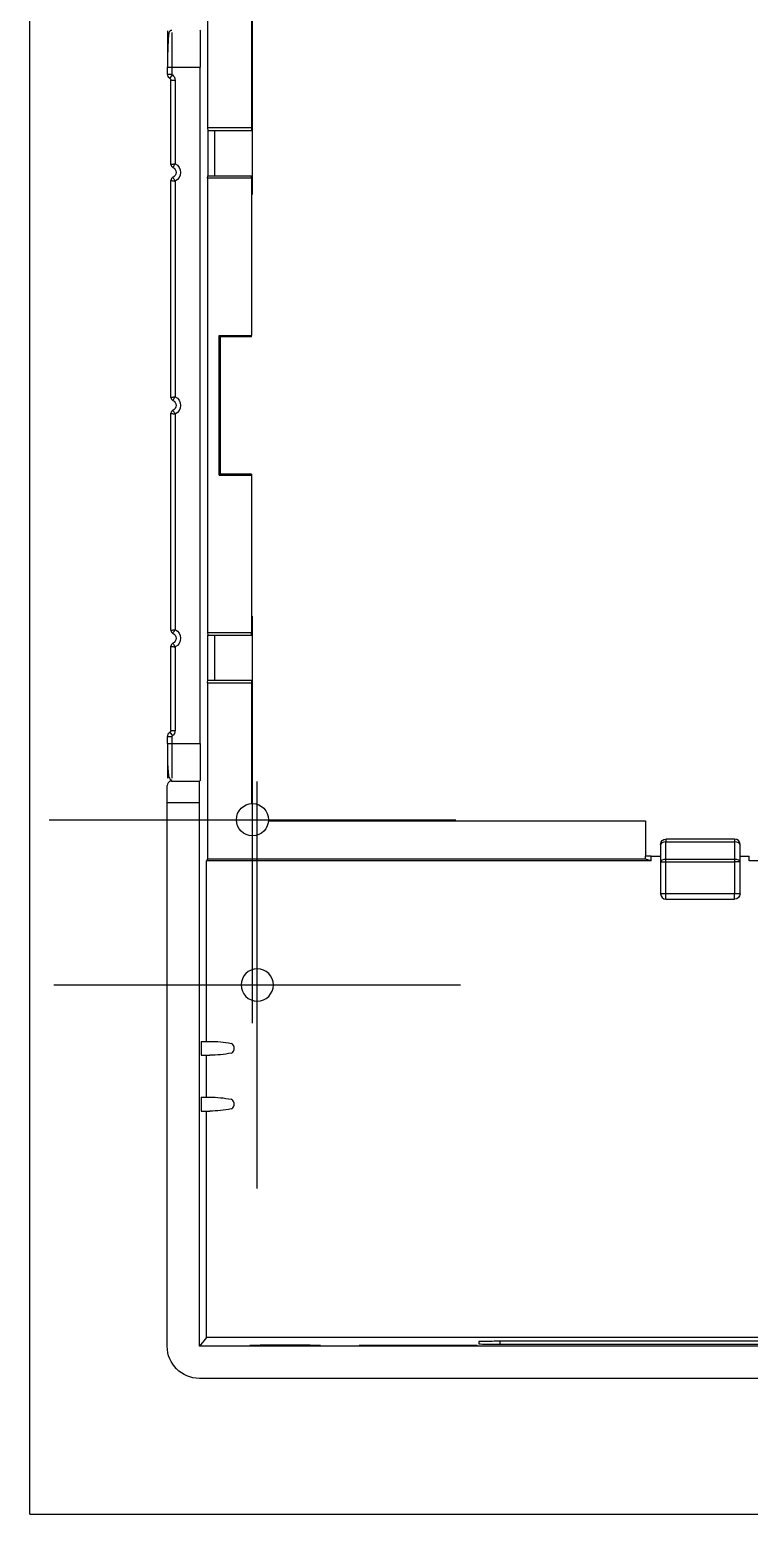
# Model space of a CAD drawing. Header units: inches. Extents: x 0 to 1189, y 0 to 841.
# Drawn here: x 946.5 to 980.2, y 300.5 to 370 of the extents above; entities that cross this region are included whole.
import ezdxf
from ezdxf.lldxf.tags import DXFTag

# ---------------------------------------------------------------- set-up
doc = ezdxf.new("R2010")
doc.units = ezdxf.units.IN
doc.header["$MEASUREMENT"] = 0
doc.layers.add('1', color=7, linetype='Continuous', true_color=0xffffff)
tags = doc.linetypes.add('CENTER', pattern=[2, 1.25, -0.25, 0.25, -0.25]).pattern_tags.tags
tags[10:11] = [DXFTag(74, 4), DXFTag(75, 0), DXFTag(340, '0'), DXFTag(46, 0.0), DXFTag(50, 0.0), DXFTag(44, 0.0), DXFTag(45, 0.0)]
tags[8:9] = [DXFTag(74, 4), DXFTag(75, 0), DXFTag(340, '0'), DXFTag(46, 0.0), DXFTag(50, 0.0), DXFTag(44, 0.0), DXFTag(45, 0.0)]
tags[6:7] = [DXFTag(74, 4), DXFTag(75, 0), DXFTag(340, '0'), DXFTag(46, 0.0), DXFTag(50, 0.0), DXFTag(44, 0.0), DXFTag(45, 0.0)]
tags[4:5] = [DXFTag(74, 4), DXFTag(75, 0), DXFTag(340, '0'), DXFTag(46, 0.0), DXFTag(50, 0.0), DXFTag(44, 0.0), DXFTag(45, 0.0)]

msp = doc.modelspace()

# ---------------------------------------------------------------- linework, layer by layer
at = {"layer": '1', "color": 251}
for q in [(946.526, 404.3365), (1031.167, 300.5061)]:
    msp.add_line((946.526, 300.5061), q, dxfattribs=at)
at = {"layer": '1', "color": 7, "linetype": 'CENTER', "ltscale": 6.35}
for p, q in [((956.9628, 362.2928), (956.9628, 381.3428)), ((956.9628, 323.4998), (956.9628, 342.5498)), ((957.189, 315.7613), (957.189, 334.8113)), ((947.4378, 333.0248), (966.4878, 333.0248)), ((947.664, 325.2863), (966.714, 325.2863))]:
    msp.add_line(p, q, dxfattribs=at)
at = {"layer": '1', "color": 21}
for p, q in [((954.8579, 373.6729), (954.8579, 365.4084)), ((956.9126, 371.0658), (956.9126, 365.4084)), ((952.9894, 367.932), (952.9894, 368.2501)), ((952.9894, 368.2501), (953.1904, 368.2501)), ((952.9894, 367.932), (953.1904, 367.932)), ((953.0965, 367.727), (953.2119, 367.89)), ((953.1904, 368.2501), (953.1904, 367.932)), ((953.1904, 368.2501), (954.5169, 368.2501)), ((954.5169, 336.5926), (954.5169, 368.2501)), ((953.1401, 363.6982), (953.1401, 367.6383)), ((953.1401, 367.6383), (953.3411, 367.6383)), ((953.3411, 367.6383), (953.3411, 363.7307)), ((956.9126, 365.4084), (954.8579, 365.4084)), ((954.8579, 365.4084), (954.8677, 365.2853)), ((954.8677, 365.2853), (955.179, 365.2853)), ((954.8677, 365.2853), (954.8677, 363.1748)), ((955.179, 365.2853), (955.179, 363.1748)), ((955.179, 365.2853), (956.9126, 365.2853)), ((956.9126, 365.4084), (956.9126, 365.2853)), ((953.1401, 352.794), (953.1401, 362.9529)), ((953.3411, 362.9205), (953.3411, 352.8265)), ((954.8579, 363.0517), (954.8677, 363.1748)), ((956.9126, 363.0517), (954.8579, 363.0517)), ((954.8579, 363.0517), (954.8579, 341.7909)), ((954.8677, 363.1748), (955.179, 363.1748)), ((955.179, 363.1748), (956.9126, 363.1748)), ((956.9126, 363.0517), (956.9126, 363.1748)), ((956.9126, 363.0517), (956.9126, 355.6865)), ((955.4062, 355.6865), (956.9126, 355.6865)), ((955.4062, 355.6865), (955.4553, 355.6373)), ((955.4062, 349.1562), (955.4062, 355.6865)), ((956.9126, 355.6373), (955.4553, 355.6373)), ((955.4553, 355.6373), (955.4553, 349.2053)), ((956.9126, 355.6373), (956.9126, 355.6865)), ((953.1401, 341.8897), (953.1401, 352.0487)), ((953.3411, 352.0162), (953.3411, 341.9222)), ((955.4062, 349.1562), (955.4553, 349.2053)), ((955.4062, 349.1562), (956.9126, 349.1562)), ((956.9126, 349.2053), (955.4553, 349.2053)), ((956.9126, 349.2053), (956.9126, 349.1562)), ((956.9126, 349.1562), (956.9126, 341.7909)), ((954.8579, 341.7909), (956.9126, 341.7909)), ((954.8579, 341.7909), (954.8677, 341.6678)), ((954.8677, 341.6678), (955.179, 341.6678)), ((954.8677, 339.5573), (954.8677, 341.6678)), ((955.179, 341.6678), (955.179, 339.5573)), ((955.179, 341.6678), (956.9126, 341.6678)), ((956.9126, 341.6678), (956.9126, 341.7909)), ((953.1401, 337.2044), (953.1401, 341.1444)), ((953.3411, 341.112), (953.3411, 337.2044)), ((954.8579, 339.4342), (954.8677, 339.5573)), ((954.8579, 339.4342), (956.9126, 339.4342)), ((954.8579, 339.4342), (954.8579, 331.1698)), ((954.8677, 339.5573), (955.179, 339.5573)), ((955.179, 339.5573), (956.9126, 339.5573)), ((956.9126, 339.5573), (956.9126, 339.4342)), ((956.9126, 339.4342), (956.9126, 333.7769)), ((953.0965, 337.1157), (953.2119, 336.9527)), ((953.1401, 337.2044), (953.3411, 337.2044)), ((952.9894, 336.5926), (952.9894, 336.9107)), ((953.1904, 336.9107), (952.9894, 336.9107)), ((952.9894, 336.5926), (953.1904, 336.5926)), ((953.1904, 336.9107), (953.1904, 336.5926)), ((953.1904, 336.5926), (954.5169, 336.5926)), ((953.1725, 334.8338), (954.4825, 334.8338)), ((954.4825, 334.8338), (954.5046, 334.8338)), ((952.968, 333.8288), (954.4755, 333.8288)), ((952.968, 308.3772), (952.968, 333.8288)), ((954.4755, 308.3772), (954.4755, 333.8288)), ((957.7149, 332.9746), (975.3795, 332.9746)), ((975.3795, 332.9746), (975.3795, 331.3163)), ((976.083, 331.8691), (976.083, 331.056)), ((979.5502, 332.1203), (976.3342, 332.1203)), ((976.3342, 332.1203), (976.3342, 331.9814)), ((976.3342, 331.9814), (979.5502, 331.9814)), ((976.3342, 331.1684), (976.3342, 331.9814)), ((979.5502, 332.1203), (979.5502, 331.9814)), ((979.5502, 331.9814), (979.5502, 331.1684)), ((979.8015, 331.056), (979.8015, 331.8691)), ((954.8579, 331.1698), (954.8045, 331.1031)), ((975.6462, 331.1031), (954.8045, 331.1031)), ((954.8045, 322.6482), (954.8045, 331.1031)), ((975.3795, 331.1698), (954.8579, 331.1698)), ((975.6462, 331.3163), (975.3795, 331.3163)), ((975.3795, 331.1698), (975.3795, 331.3163)), ((975.6462, 331.1031), (975.3795, 331.1698)), ((975.6462, 331.3163), (976.083, 331.3163)), ((975.6462, 331.1031), (975.6462, 331.3163)), ((976.083, 331.056), (976.083, 329.5576)), ((976.083, 331.056), (976.3342, 331.056)), ((979.5502, 331.1684), (976.3342, 331.1684)), ((976.3342, 331.056), (976.3342, 331.1684)), ((976.3342, 329.5576), (976.3342, 331.056)), ((976.3342, 331.056), (979.5502, 331.056)), ((979.5502, 331.1684), (979.5502, 331.056)), ((979.8015, 331.056), (979.5502, 331.056)), ((979.5502, 331.056), (979.5502, 329.5576)), ((979.8015, 331.3163), (980.2382, 331.3163)), ((979.8015, 329.5576), (979.8015, 331.056)), ((980.2382, 331.1031), (980.2382, 331.3163)), ((997.4547, 331.1031), (980.2382, 331.1031)), ((976.3342, 329.5576), (976.083, 329.5576)), ((979.5502, 329.5576), (976.3342, 329.5576)), ((976.3342, 329.3063), (976.3342, 329.5576)), ((979.5502, 329.3063), (979.5502, 329.5576)), ((979.8015, 329.5576), (979.5502, 329.5576)), ((976.3342, 329.3063), (979.5502, 329.3063)), ((954.5614, 322.6482), (954.9669, 322.6482)), ((954.5614, 322.6482), (954.5614, 321.995)), ((954.5614, 321.995), (954.9669, 321.995)), ((954.8045, 320.0352), (954.8045, 321.995)), ((956.0835, 322.4008), (956.0835, 322.2424)), ((954.5614, 320.0352), (954.9669, 320.0352)), ((954.5614, 320.0352), (954.5614, 319.382)), ((956.0835, 319.7878), (956.0835, 319.6294)), ((954.5614, 319.382), (954.9669, 319.382)), ((954.8045, 308.7886), (954.8045, 319.382)), ((954.8045, 308.7886), (954.4755, 308.3772)), ((986.3348, 308.7886), (954.8045, 308.7886)), ((967.5656, 308.5956), (967.5656, 308.4838)), ((968.5706, 308.475), (968.5706, 308.6044)), ((983.8466, 308.6044), (968.5706, 308.6044)), ((1023.2175, 308.3772), (954.4755, 308.3772)), ((961.9627, 308.4149), (961.9627, 308.4062)), ((962.7165, 308.3996), (962.7165, 308.4215)), ((962.7165, 308.4215), (967.4902, 308.4215)), ((962.7165, 308.3996), (967.4902, 308.3996)), ((967.4902, 308.3996), (967.4902, 308.4215)), ((968.5706, 308.475), (983.8466, 308.475)), ((1023.2175, 306.8697), (954.4755, 306.8697))]:
    msp.add_line(p, q, dxfattribs=at)
msp.add_circle((956.9628, 333.0248), 0.7538, dxfattribs=at)
at = {"layer": '1', "color": 21, "extrusion": (0, 0, -1)}
msp.add_circle((-957.189, 325.2863), 0.7538, dxfattribs=at)
for centre, radius, start, end in [((-976.3342, 331.8691), 0.2512, 0, 90), ((-979.5502, 329.5576), 0.2512, 180, 270), ((-954.9669, 317.6232), 5.025, 90, 101.428758), ((-954.9669, 327.02), 5.025, 258.571242, 270), ((-954.9669, 315.0102), 5.025, 90, 101.428758), ((-954.9669, 324.407), 5.025, 258.571242, 270)]:
    msp.add_arc(centre, radius, start, end, dxfattribs=at)
at = {"layer": '1', "color": 21}
for centre, radius, start, end in [((979.5502, 331.8691), 0.2512, 0, 90), ((976.3342, 329.5576), 0.2512, 180, 270), ((955.9327, 322.4008), 0.1507, 0, 78.571242), ((955.9327, 322.2424), 0.1507, 281.428758, 0), ((955.9327, 319.7878), 0.1507, 0, 78.571242), ((955.9327, 319.6294), 0.1507, 281.428758, 0)]:
    msp.add_arc(centre, radius, start, end, dxfattribs=at)
at = {"layer": '1', "color": 21, "extrusion": (0, 0, -1)}
for centre, major_axis, ratio, start_param, end_param in [((952.9825, 368.2501), (0, -1.9597), 0.0034907, 3.6536477, 4.712389), ((954.5046, 368.2501), (0, -1.7587), 0.0069814, 3.1415927, 4.712389), ((953.0396, 367.6381), (-0.0057, -0.3068), 0.9825102, 3.7310913, 4.693642), ((953.1401, 363.3256), (0.2513, 0), 0.9999842, 5.0967859, 7.4695847), ((953.1401, 363.3256), (-0.4523, 0), 0.9999939, 2.0313503, 4.251835), ((953.1401, 352.4213), (0.2513, 0), 0.9999842, 5.0967859, 7.4695847), ((953.1401, 352.4213), (-0.4523, 0), 0.9999939, 2.0313503, 4.251835), ((953.1401, 341.5171), (0.2513, 0), 0.9999842, 5.0967859, 7.4695847), ((953.1401, 341.5171), (-0.4523, 0), 0.9999939, 2.0313503, 4.251835), ((953.0396, 337.2046), (-0.0057, 0.3068), 0.9825102, 1.5895433, 2.552094), ((952.9825, 336.5926), (0, -1.9597), 0.0034907, 4.712389, 5.6893012), ((954.5046, 336.5926), (0, -1.7587), 0.0069814, 4.712389, 6.2831853), ((952.9715, 333.8288), (0, -1.005), 0.0034907, 1.5707963, 2.4980915), ((954.4825, 333.8288), (0, -1.005), 0.0069814, 1.5707963, 3.1415927), ((954.4755, 308.3772), (-0.9417, -1.1772), 0.9999844, 5.6084531, 7.1792342), ((958.4955, 308.4084), (1.6582, 0), 0.0087269, 4.712389, 10.9955743), ((962.7165, 308.4149), (0.7537, 0), 0.0087269, 3.1415927, 4.712389), ((962.7165, 308.4062), (0.7537, 0), 0.0087269, 1.5707963, 3.1415927)]:
    msp.add_ellipse(centre, major_axis=major_axis, ratio=ratio, start_param=start_param, end_param=end_param, dxfattribs=at)
at = {"layer": '1', "color": 21}
for centre, major_axis, ratio, start_param, end_param in [((953.2406, 367.932), (-0.0009, -0.0511), 0.9825102, 4.731136, 5.6936867), ((953.2909, 363.6982), (-0.0843, 0.125), 0.9999988, 0.9775962, 2.1639952), ((953.2909, 362.953), (-0.0843, -0.125), 0.9999988, 4.1191901, 5.3055892), ((953.2909, 352.794), (-0.0843, 0.125), 0.9999988, 0.9775962, 2.1639952), ((953.2909, 352.0487), (-0.0843, -0.125), 0.9999988, 4.1191901, 5.3055892), ((953.2909, 341.8897), (-0.0843, 0.125), 0.9999988, 0.9775962, 2.1639952), ((953.2909, 341.1445), (-0.0843, -0.125), 0.9999988, 4.1191901, 5.3055892), ((953.2406, 336.9107), (-0.0009, 0.0511), 0.9825102, 0.5894986, 1.5520494), ((976.3342, 331.8691), (-0.2512, 0), 0.4472136, 4.712389, 6.2831853), ((979.5502, 331.8691), (-0.2512, 0), 0.4472136, 3.1415927, 4.712389), ((976.3342, 331.056), (-0.2512, 0), 0.4472136, 4.712389, 6.2831853), ((979.5502, 331.056), (-0.2512, 0), 0.4472136, 3.1415927, 4.712389)]:
    msp.add_ellipse(centre, major_axis=major_axis, ratio=ratio, start_param=start_param, end_param=end_param, dxfattribs=at)
for points, knots in [([(953.185, 369.9726), (953.1804, 369.9725), (953.1758, 369.9724), (953.1712, 369.9722), (953.156, 369.9713), (953.1241, 369.9668), (953.0671, 369.9395), (953.0378, 369.8385), (953.015, 369.6131), (953.0045, 369.3284), (952.9999, 369.0846), (952.9988, 368.9551)], [0, 0, 0, 0, 0.0030384, 0.0062258, 0.0134589, 0.0332313, 0.099813, 0.3523715, 0.5425104, 0.7773977, 1, 1, 1, 1]), ([(953.1852, 369.8749), (953.1858, 369.7868), (953.1864, 369.6565), (953.1875, 369.3309), (953.1881, 369.1358), (953.1892, 368.7104), (953.1898, 368.4803), (953.1904, 368.2501)], [0, 0, 0, 0, 0.3333192, 0.3333192, 0.6666596, 0.6666596, 1, 1, 1, 1]), ([(953.0972, 367.7279), (953.0641, 367.7508), (953.0366, 367.7816), (952.9993, 367.8523), (952.9894, 367.8921), (952.9894, 367.932)], [0, 0, 0, 0, 0.5, 0.5, 1, 1, 1, 1]), ([(953.0965, 367.727), (953.1034, 367.722), (953.116, 367.7107), (953.1307, 367.6894), (953.1405, 367.6648), (953.1431, 367.6474), (953.1434, 367.6383)], [0, 0, 0, 0, 0.239606, 0.4859726, 0.7391738, 1, 1, 1, 1]), ([(953.1401, 363.6982), (953.1628, 363.702), (953.1737, 363.7039), (953.2037, 363.7088), (953.2246, 363.7122), (953.2472, 363.7159), (953.2517, 363.7166), (953.2718, 363.7198), (953.2942, 363.7234), (953.3185, 363.7272), (953.323, 363.7279), (953.3276, 363.7286), (953.3321, 363.7293), (953.3367, 363.73), (953.3412, 363.7307), (953.3458, 363.7314)], [0, 0, 0, 0, 0.441677, 0.441677, 0.6909336, 0.6909336, 0.7046544, 0.7046544, 0.9229147, 0.9229147, 0.9838969, 0.9838969, 0.9907853, 0.9907853, 1, 1, 1, 1]), ([(953.2343, 363.5585), (953.2452, 363.5785), (953.2505, 363.5882), (953.2655, 363.6143), (953.2763, 363.6324), (953.2884, 363.6517), (953.2909, 363.6556), (953.3016, 363.6726), (953.3139, 363.6914), (953.3307, 363.7159), (953.3334, 363.7196), (953.336, 363.7234), (953.3386, 363.7272), (953.3413, 363.7309)], [0, 0, 0, 0, 0.4419775, 0.4419775, 0.6906577, 0.6906577, 0.7046327, 0.7046327, 0.920949, 0.920949, 0.990766, 0.990766, 1, 1, 1, 1]), ([(953.1401, 362.9529), (953.1628, 362.9491), (953.1737, 362.9473), (953.2037, 362.9423), (953.2246, 362.9389), (953.2472, 362.9353), (953.2517, 362.9346), (953.2718, 362.9313), (953.2942, 362.9278), (953.3185, 362.924), (953.323, 362.9233), (953.3276, 362.9226), (953.3321, 362.9218), (953.3367, 362.9211), (953.3412, 362.9204), (953.3458, 362.9197)], [0, 0, 0, 0, 0.441677, 0.441677, 0.6909336, 0.6909336, 0.7046544, 0.7046544, 0.9229147, 0.9229147, 0.9838969, 0.9838969, 0.9907853, 0.9907853, 1, 1, 1, 1]), ([(953.2343, 363.0927), (953.2452, 363.0726), (953.2505, 363.063), (953.2655, 363.0369), (953.2763, 363.0187), (953.2884, 362.9994), (953.2909, 362.9956), (953.3016, 362.9785), (953.3139, 362.9598), (953.3307, 362.9353), (953.3334, 362.9315), (953.336, 362.9278), (953.3386, 362.924), (953.3413, 362.9202)], [0, 0, 0, 0, 0.4419775, 0.4419775, 0.6906577, 0.6906577, 0.7046327, 0.7046327, 0.920949, 0.920949, 0.990766, 0.990766, 1, 1, 1, 1]), ([(953.1401, 352.794), (953.1628, 352.7978), (953.1737, 352.7996), (953.2037, 352.8046), (953.2246, 352.808), (953.2472, 352.8116), (953.2517, 352.8124), (953.2718, 352.8156), (953.2942, 352.8191), (953.3185, 352.8229), (953.323, 352.8236), (953.3276, 352.8244), (953.3321, 352.8251), (953.3367, 352.8258), (953.3412, 352.8265), (953.3458, 352.8272)], [0, 0, 0, 0, 0.441677, 0.441677, 0.6909336, 0.6909336, 0.7046544, 0.7046544, 0.9229147, 0.9229147, 0.9838969, 0.9838969, 0.9907853, 0.9907853, 1, 1, 1, 1]), ([(953.2343, 352.6542), (953.2452, 352.6743), (953.2505, 352.6839), (953.2655, 352.71), (953.2763, 352.7282), (953.2884, 352.7475), (953.2909, 352.7514), (953.3016, 352.7684), (953.3139, 352.7871), (953.3307, 352.8116), (953.3334, 352.8154), (953.336, 352.8192), (953.3386, 352.8229), (953.3413, 352.8267)], [0, 0, 0, 0, 0.4419775, 0.4419775, 0.6906577, 0.6906577, 0.7046327, 0.7046327, 0.920949, 0.920949, 0.990766, 0.990766, 1, 1, 1, 1]), ([(953.1401, 352.0487), (953.1628, 352.0449), (953.1737, 352.043), (953.2037, 352.0381), (953.2246, 352.0347), (953.2472, 352.031), (953.2517, 352.0303), (953.2718, 352.0271), (953.2942, 352.0235), (953.3185, 352.0197), (953.323, 352.019), (953.3276, 352.0183), (953.3321, 352.0176), (953.3367, 352.0169), (953.3412, 352.0162), (953.3458, 352.0155)], [0, 0, 0, 0, 0.441677, 0.441677, 0.6909336, 0.6909336, 0.7046544, 0.7046544, 0.9229147, 0.9229147, 0.9838969, 0.9838969, 0.9907853, 0.9907853, 1, 1, 1, 1]), ([(953.2343, 352.1884), (953.2452, 352.1684), (953.2505, 352.1587), (953.2655, 352.1326), (953.2763, 352.1145), (953.2884, 352.0952), (953.2909, 352.0913), (953.3016, 352.0743), (953.3139, 352.0555), (953.3307, 352.0311), (953.3334, 352.0273), (953.336, 352.0235), (953.3386, 352.0197), (953.3413, 352.016)], [0, 0, 0, 0, 0.4419775, 0.4419775, 0.6906577, 0.6906577, 0.7046327, 0.7046327, 0.920949, 0.920949, 0.990766, 0.990766, 1, 1, 1, 1]), ([(953.1401, 341.8897), (953.1628, 341.8935), (953.1737, 341.8954), (953.2037, 341.9003), (953.2246, 341.9037), (953.2472, 341.9074), (953.2517, 341.9081), (953.2718, 341.9113), (953.2942, 341.9149), (953.3185, 341.9187), (953.323, 341.9194), (953.3276, 341.9201), (953.3321, 341.9208), (953.3367, 341.9215), (953.3412, 341.9222), (953.3458, 341.9229)], [0, 0, 0, 0, 0.441677, 0.441677, 0.6909336, 0.6909336, 0.7046544, 0.7046544, 0.9229147, 0.9229147, 0.9838969, 0.9838969, 0.9907853, 0.9907853, 1, 1, 1, 1]), ([(953.2343, 341.75), (953.2452, 341.77), (953.2505, 341.7797), (953.2655, 341.8058), (953.2763, 341.8239), (953.2884, 341.8432), (953.2909, 341.8471), (953.3016, 341.8641), (953.3139, 341.8829), (953.3307, 341.9074), (953.3334, 341.9111), (953.336, 341.9149), (953.3386, 341.9187), (953.3413, 341.9224)], [0, 0, 0, 0, 0.4419775, 0.4419775, 0.6906577, 0.6906577, 0.7046327, 0.7046327, 0.920949, 0.920949, 0.990766, 0.990766, 1, 1, 1, 1]), ([(953.2343, 341.2842), (953.2452, 341.2641), (953.2505, 341.2545), (953.2655, 341.2284), (953.2763, 341.2102), (953.2884, 341.1909), (953.2909, 341.1871), (953.3016, 341.17), (953.3139, 341.1513), (953.3307, 341.1268), (953.3334, 341.123), (953.336, 341.1193), (953.3386, 341.1155), (953.3413, 341.1117)], [0, 0, 0, 0, 0.4419775, 0.4419775, 0.6906577, 0.6906577, 0.7046327, 0.7046327, 0.920949, 0.920949, 0.990766, 0.990766, 1, 1, 1, 1]), ([(953.1401, 341.1444), (953.1628, 341.1406), (953.1737, 341.1388), (953.2037, 341.1338), (953.2246, 341.1304), (953.2472, 341.1268), (953.2517, 341.1261), (953.2718, 341.1228), (953.2942, 341.1193), (953.3185, 341.1155), (953.323, 341.1148), (953.3276, 341.1141), (953.3321, 341.1133), (953.3367, 341.1126), (953.3412, 341.1119), (953.3458, 341.1112)], [0, 0, 0, 0, 0.441677, 0.441677, 0.6909336, 0.6909336, 0.7046544, 0.7046544, 0.9229147, 0.9229147, 0.9838969, 0.9838969, 0.9907853, 0.9907853, 1, 1, 1, 1]), ([(952.9894, 336.9107), (952.9894, 336.9506), (952.9993, 336.9904), (953.0366, 337.061), (953.0641, 337.0919), (953.0972, 337.1147)], [0, 0, 0, 0, 0.5, 0.5, 1, 1, 1, 1]), ([(953.1434, 337.2044), (953.1431, 337.1953), (953.1405, 337.1779), (953.1307, 337.1533), (953.116, 337.1319), (953.1034, 337.1207), (953.0965, 337.1157)], [0, 0, 0, 0, 0.2608262, 0.5140274, 0.760394, 1, 1, 1, 1]), ([(953.1904, 336.5926), (953.1892, 336.1321), (953.1881, 335.6745), (953.1864, 335.1862), (953.1858, 335.0574), (953.1852, 334.9693)], [0, 0, 0, 0, 0.6666669, 0.6666669, 1, 1, 1, 1]), ([(952.9998, 335.5488), (953.0002, 335.5135), (953.0027, 335.3888), (953.0154, 335.1637), (953.0517, 334.9661), (953.1387, 334.8895), (953.1849, 334.8701)], [0, 0, 0, 0, 0.0860201, 0.3176333, 0.7033918, 1, 1, 1, 1]), ([(953.1725, 334.8338), (953.1609, 334.8338), (953.149, 334.8328), (953.126, 334.8288), (953.1146, 334.8258), (953.0812, 334.8138), (953.0599, 334.8018), (953.0213, 334.7691), (953.0039, 334.7481), (952.9782, 334.6972), (952.9695, 334.6668), (952.9694, 334.6328)], [0, 0, 0, 0, 0.125, 0.125, 0.25, 0.25, 0.5, 0.5, 0.75, 0.75, 1, 1, 1, 1]), ([(968.5706, 308.6044), (968.3075, 308.6044), (968.046, 308.6034), (967.6739, 308.6002), (967.5646, 308.5995), (967.5657, 308.5945)], [0, 0, 0, 0, 0.5, 0.5, 1, 1, 1, 1]), ([(967.5656, 308.4849), (967.5646, 308.4799), (967.6739, 308.4792), (968.046, 308.476), (968.3075, 308.475), (968.5706, 308.475)], [0, 0, 0, 0, 0.5, 0.5, 1, 1, 1, 1])]:
    msp.add_open_spline(points, degree=3, knots=knots, dxfattribs=at)

doc.saveas('drawing.dxf')
